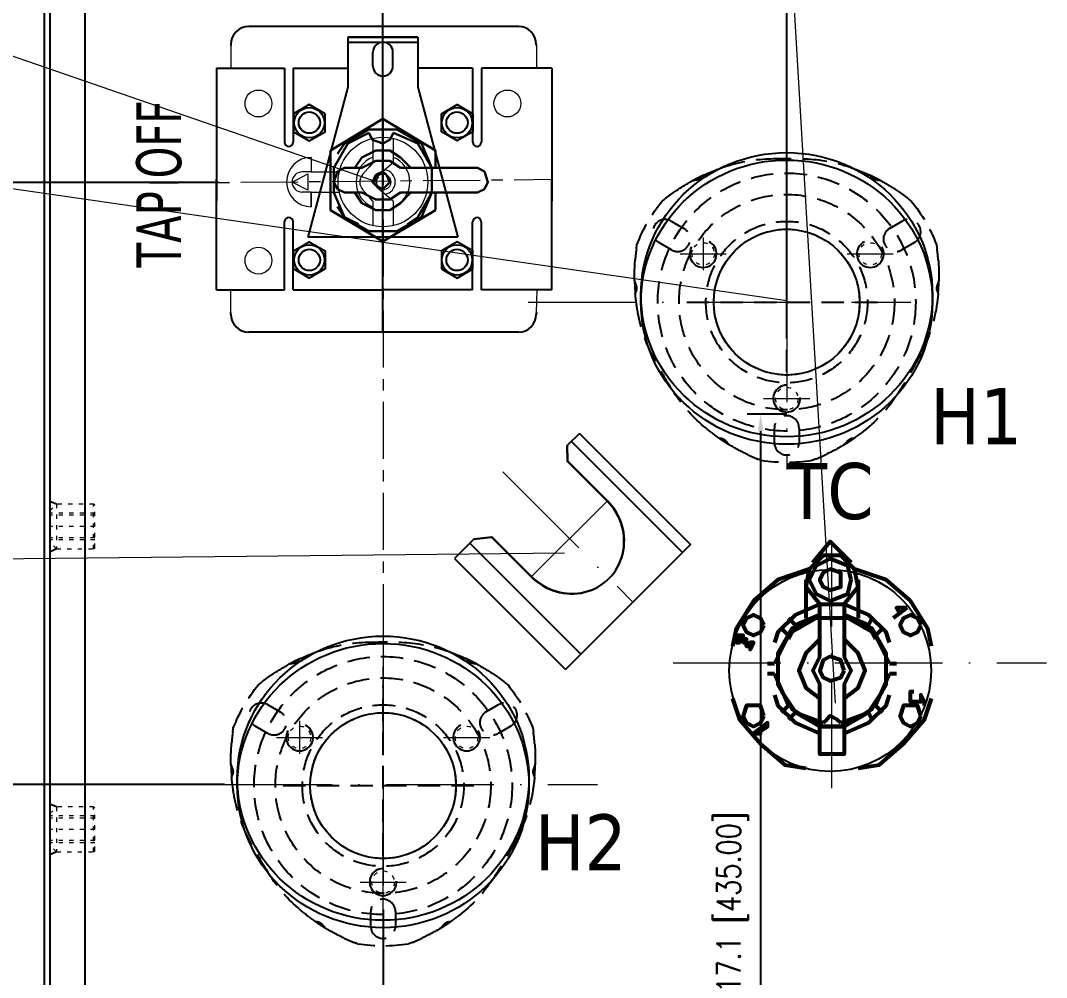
# Model space of a CAD drawing. Header units: millimetres. Extents: x 8127 to 36426, y -6229 to 13228.
# Drawn here: x 29636.2 to 30093.6, y 10994.7 to 11421.3 of the extents above; entities that cross this region are included whole.
import ezdxf

# ---------------------------------------------------------------- set-up
doc = ezdxf.new("R2010")
doc.units = ezdxf.units.MM
doc.header["$LTSCALE"] = 4
for name, pattern in [('ACAD_ISO03W100', [1.18, 0.47, -0.71]), ('ACAD_ISO10W100', [18, 12, -3, 0, -3]), ('CENTERX2', [101.6, 63.5, -12.7, 12.7, -12.7]), ('DASHED', [0.75, 0.5, -0.25])]:
    doc.linetypes.add(name, pattern=pattern)
doc.layers.add('1', color=12, linetype='Continuous')
doc.layers.add('4虚线层', color=6, linetype='DASHED')
for name, color, linetype, lineweight in [('标注、文本', 3, 'Continuous', 25), ('粗实线', 4, 'Continuous', 53), ('铁心', 3, 'Continuous', 0)]:
    doc.layers.add(name, color=color, linetype=linetype, lineweight=lineweight)
doc.styles.add('Tahoma$001', font='tahoma.ttf', dxfattribs={"height": 2.159784})
doc.styles.add('TH_GBDIM', font='romans.shx', dxfattribs={"width": 0.8, "bigfont": 'gbcbig.shx'})
doc.dimstyles.new('TH_GBDIM1', dxfattribs={"dimscale": 3, "dimtxt": 3.5, "dimasz": 2.5, "dimexe": 2, "dimexo": 0, "dimgap": 1.5, "dimtad": 1, "dimdec": 1, "dimlfac": 0.03937, "dimzin": 0, "dimdsep": 46, "dimtxsty": 'TH_GBDIM', "dimcen": 2.5, "dimclrd": 3, "dimclre": 256, "dimclrt": 2, "dimadec": 0, "dimazin": 0, "dimtfac": 0.714286, "dimtdec": 1, "dimtmove": 0, "dimatfit": 3, "dimfxl": 1, "dimtzin": 0, "dimlwd": -1, "dimlwe": -1, "dimarcsym": 0})

# ---------------------------------------------------------------- blocks, each defined once
blk = doc.blocks.new('*D200')
at = {"layer": 'Defpoints', "color": 0, "transparency": 16777216}
for p in [(29714.27, 11665.75), (29541.35, 10810.75), (29671.77, 10810.75)]:
    blk.add_point(p, dxfattribs=at)
at = {"layer": '标注、文本', "transparency": 16777216}
for p, q in [((29714.27, 11665.75), (29535.35, 11665.75)), ((29671.77, 10810.75), (29535.35, 10810.75))]:
    blk.add_line(p, q, dxfattribs=at)
at = {"layer": '标注、文本', "color": 3, "transparency": 16777216}
blk.add_line((29541.35, 11658.25), (29541.35, 10818.25), dxfattribs=at)
for points in [[(29540.1, 11658.25), (29542.6, 11658.25), (29541.35, 11665.75)], [(29540.1, 10818.25), (29542.6, 10818.25), (29541.35, 10810.75)]]:
    blk.add_solid(points, dxfattribs=at)
at = {"layer": '标注、文本', "color": 2, "transparency": 16777216, "insert": (29528.85, 11238.25), "char_height": 10.5, "attachment_point": 5, "rotation": 90, "style": 'TH_GBDIM'}
blk.add_mtext('33.7 [855.00]', dxfattribs=at)
blk = doc.blocks.new('*D211')
at = {"layer": 'Defpoints', "color": 0, "transparency": 16777216}
for p in [(30067.76, 11524.25), (30067.76, 11504.13), (29977.77, 11371.31)]:
    blk.add_point(p, dxfattribs=at)
at = {"layer": '标注、文本', "transparency": 16777216}
for p, q in [((30067.76, 11524.25), (30067.76, 11498.13)), ((29977.77, 11371.31), (29977.77, 11510.13))]:
    blk.add_line(p, q, dxfattribs=at)
at = {"layer": '标注、文本', "color": 3, "transparency": 16777216}
blk.add_line((29985.27, 11504.13), (30060.26, 11504.13), dxfattribs=at)
for points in [[(29985.27, 11505.38), (29985.27, 11502.88), (29977.77, 11504.13)], [(30060.26, 11505.38), (30060.26, 11502.88), (30067.76, 11504.13)]]:
    blk.add_solid(points, dxfattribs=at)
at = {"layer": '标注、文本', "color": 2, "transparency": 16777216, "insert": (30020.83, 11516.63), "char_height": 10.5, "attachment_point": 5, "style": 'TH_GBDIM'}
blk.add_mtext('3.5 [90.00]', dxfattribs=at)
blk = doc.blocks.new('A$C03F92070')
at = {"layer": '4虚线层', "ltscale": 5}
for p, q in [((67.85, 40.24), (67.85, 116.01)), ((16.36, 107.57), (21.99, 104.32)), ((113.71, 104.32), (119.34, 107.57)), ((16.49, 94.79), (10.86, 98.04)), ((124.84, 98.04), (119.21, 94.79)), ((23.33, 71.49), (112.37, 71.49)), ((62.35, 8.86), (62.35, 15.36)), ((73.35, 15.36), (73.35, 8.86))]:
    blk.add_line(p, q, dxfattribs=at)
for radius in [57.5, 48, 36, 32.5]:
    blk.add_circle((67.85, 71.49), radius, dxfattribs=at)
at = {"layer": '4虚线层', "ltscale": 5, "extrusion": (0, 0, -1)}
for centre, radius, start, end in [((-62.34, 65.41), 70, 71.0219, 87.9453), ((-67.85, -88.03), 223.54, 87.9453, 92.0547), ((-73.35, 65.41), 70, 92.0547, 108.9781), ((-68.85, 46.49), 90, 64.9245, 71.0219), ((-66.85, 46.49), 90, 108.9781, 115.0755), ((-68.85, 46.49), 90, 55.4521, 61.3818), ((-66.85, 46.49), 90, 118.6182, 124.5479), ((-67.85, 71.49), 71.5, 20.9645, 39.0355), ((-68.85, 46.49), 90, 51.0831, 52.2343), ((-66.85, 46.49), 90, 127.7657, 128.9169), ((-67.85, 71.49), 71.5, 140.9645, 159.0355), ((-90, 83.12), 90, 7.7657, 8.9169), ((-45.7, 83.12), 90, 171.0831, 172.2343), ((-90, 83.12), 90, 358.6182, 4.5479), ((-45.7, 83.12), 90, 175.4521, 181.3818), ((-90, 83.12), 90, 349.4672, 355.0755), ((-45.7, 83.12), 90, 184.9245, 186.6023), ((-65.57, 80.82), 70, 186.6023, 207.2178), ((-70.33, 79.46), 70, 331.9245, 349.4672), ((-205.81, 151.73), 223.54, 327.6503, 331.9245), ((70.97, 151.05), 223.54, 207.2178, 212.3568), ((-76.09, 69.57), 70, 310.1708, 327.6503), ((-58.73, 68.87), 70, 212.3568, 233.0262), ((-89, 84.85), 90, 304.9245, 310.1708), ((-46.7, 84.85), 90, 233.0262, 235.0755), ((-89, 84.85), 90, 295.4521, 301.3818), ((-46.7, 84.85), 90, 238.6182, 244.5479), ((-89, 84.85), 90, 291.0831, 292.2343), ((-67.85, 71.49), 71.5, 260.9645, 279.0355), ((-46.7, 84.85), 90, 247.7657, 248.9169)]:
    blk.add_arc(centre, radius, start, end, dxfattribs=at)
at = {"layer": '4虚线层', "ltscale": 5}
for centre, start, end in [((13.61, 102.81), 60, 240), ((122.09, 102.81), 300, 120), ((19.24, 99.56), 240, 60), ((116.46, 99.56), 120, 300), ((67.85, 15.36), 0, 180), ((67.85, 8.86), 180, 0)]:
    blk.add_arc(centre, 5.5, start, end, dxfattribs=at)
for points, knots in [([(30.89, 128.1), (30.89, 128.1), (30.88, 128.1), (30.83, 128.07), (30.76, 128.04), (30.57, 127.95), (30.45, 127.89), (30.18, 127.77), (30.03, 127.69), (29.7, 127.53), (29.52, 127.45), (29.16, 127.27), (28.96, 127.17), (28.58, 126.98), (28.39, 126.89), (27.99, 126.69), (27.8, 126.59), (27.42, 126.39), (27.24, 126.3), (26.87, 126.11), (26.7, 126.02), (26.39, 125.85), (26.24, 125.77), (25.98, 125.63), (25.87, 125.57), (25.69, 125.47), (25.63, 125.44), (25.58, 125.41), (25.57, 125.4), (25.57, 125.4), (25.57, 125.4), (25.57, 125.4)], [0, 0, 0, 0, 0.043819, 0.043819, 0.119878, 0.119878, 0.195937, 0.195937, 0.271996, 0.271996, 0.348055, 0.348055, 0.424114, 0.424114, 0.500173, 0.500173, 0.576231, 0.576231, 0.65229, 0.65229, 0.728349, 0.728349, 0.804408, 0.804408, 0.880467, 0.880467, 0.956526, 0.956526, 0.994556, 0.994556, 1, 1, 1, 1]), ([(110.13, 125.4), (110.13, 125.4), (110.13, 125.4), (110.13, 125.4), (110.12, 125.41), (110.07, 125.44), (110.01, 125.47), (109.83, 125.57), (109.72, 125.63), (109.46, 125.77), (109.31, 125.85), (108.99, 126.02), (108.81, 126.11), (108.45, 126.3), (108.26, 126.4), (107.88, 126.6), (107.68, 126.7), (107.29, 126.9), (107.1, 127), (106.72, 127.18), (106.53, 127.28), (106.16, 127.46), (105.99, 127.54), (105.66, 127.7), (105.51, 127.77), (105.24, 127.9), (105.12, 127.95), (104.94, 128.04), (104.87, 128.07), (104.82, 128.09), (104.81, 128.1), (104.8, 128.1), (104.8, 128.1), (104.8, 128.1)], [0, 0, 0, 0, 0.005743, 0.005743, 0.043766, 0.043766, 0.119813, 0.119813, 0.195859, 0.195859, 0.271906, 0.271906, 0.347952, 0.347952, 0.423999, 0.423999, 0.500046, 0.500046, 0.576092, 0.576092, 0.652139, 0.652139, 0.728185, 0.728185, 0.804232, 0.804232, 0.880279, 0.880279, 0.956325, 0.956325, 0.994349, 0.994349, 1, 1, 1, 1]), ([(30.71, 128.01), (30.65, 127.99), (30.59, 127.94), (30.48, 127.84), (30.42, 127.77), (30.3, 127.62), (30.24, 127.54), (30.11, 127.35), (30.04, 127.25), (29.89, 127.05), (29.81, 126.95), (29.62, 126.74), (29.51, 126.65), (29.29, 126.47), (29.16, 126.4), (28.9, 126.26), (28.77, 126.2), (28.36, 126.06), (28.08, 125.99), (27.53, 125.87), (27.26, 125.83), (26.87, 125.76), (26.75, 125.74), (26.5, 125.7), (26.38, 125.67), (26.05, 125.61), (25.85, 125.56), (25.74, 125.5)], [0, 0, 0, 0, 0.0625, 0.0625, 0.125, 0.125, 0.1875, 0.1875, 0.25, 0.25, 0.3125, 0.3125, 0.375, 0.375, 0.4375, 0.4375, 0.5, 0.5, 0.625, 0.625, 0.75, 0.75, 0.8125, 0.8125, 0.875, 0.875, 1, 1, 1, 1]), ([(109.96, 125.5), (109.9, 125.53), (109.83, 125.55), (109.65, 125.6), (109.54, 125.63), (109.21, 125.7), (108.96, 125.74), (108.44, 125.83), (108.17, 125.87), (107.63, 125.99), (107.34, 126.06), (106.94, 126.2), (106.8, 126.26), (106.54, 126.39), (106.42, 126.47), (106.19, 126.64), (106.08, 126.74), (105.9, 126.94), (105.81, 127.05), (105.66, 127.25), (105.59, 127.35), (105.46, 127.53), (105.39, 127.62), (105.28, 127.77), (105.22, 127.84), (105.11, 127.94), (105.05, 127.99), (104.99, 128.01)], [0, 0, 0, 0, 0.0625, 0.0625, 0.125, 0.125, 0.25, 0.25, 0.375, 0.375, 0.5, 0.5, 0.5625, 0.5625, 0.625, 0.625, 0.6875, 0.6875, 0.75, 0.75, 0.8125, 0.8125, 0.875, 0.875, 0.9375, 0.9375, 1, 1, 1, 1]), ([(15.74, 119.15), (15.69, 119.12), (15.59, 119.05), (15.45, 118.94), (15.32, 118.84), (15.18, 118.74), (15.05, 118.65), (14.92, 118.55), (14.8, 118.45), (14.67, 118.36), (14.59, 118.3), (14.55, 118.27)], [0, 0, 0, 0, 0.114473, 0.22719, 0.338528, 0.448878, 0.558641, 0.668227, 0.778044, 0.888502, 1, 1, 1, 1]), ([(17.82, 120.63), (17.81, 120.62), (17.74, 120.57), (17.58, 120.46), (17.28, 120.26), (16.94, 120.02), (16.6, 119.78), (16.29, 119.55), (16.01, 119.35), (15.83, 119.22), (15.74, 119.15)], [0, 0, 0, 0, 0.026865, 0.187364, 0.351072, 0.511786, 0.674931, 0.783277, 0.891149, 1, 1, 1, 1]), ([(119.96, 119.15), (119.92, 119.19), (119.82, 119.25), (119.69, 119.35), (119.55, 119.45), (119.41, 119.55), (119.28, 119.65), (119.06, 119.81), (118.76, 120.02), (118.42, 120.26), (118.12, 120.46), (117.96, 120.57), (117.89, 120.62), (117.88, 120.63)], [0, 0, 0, 0, 0.05466, 0.108896, 0.162888, 0.216817, 0.270864, 0.325211, 0.488741, 0.649833, 0.813717, 0.974388, 1, 1, 1, 1]), ([(121.15, 118.27), (121.11, 118.3), (121.03, 118.36), (120.9, 118.45), (120.78, 118.55), (120.65, 118.65), (120.52, 118.74), (120.38, 118.84), (120.25, 118.94), (120.1, 119.05), (120.01, 119.12), (119.96, 119.15)], [0, 0, 0, 0, 0.111498, 0.221956, 0.331773, 0.441359, 0.551122, 0.661472, 0.77281, 0.885527, 1, 1, 1, 1]), ([(13.95, 117.81), (13.92, 117.79), (13.88, 117.76), (13.82, 117.71), (13.77, 117.67), (13.74, 117.65), (13.73, 117.64)], [0, 0, 0, 0, 0.272943, 0.542517, 0.809704, 1, 1, 1, 1]), ([(14.22, 118.02), (14.2, 118), (14.15, 117.96), (14.08, 117.91), (14.01, 117.86), (13.97, 117.82), (13.95, 117.81)], [0, 0, 0, 0, 0.251777, 0.501943, 0.751136, 1, 1, 1, 1]), ([(14.55, 118.27), (14.52, 118.25), (14.46, 118.2), (14.38, 118.14), (14.3, 118.08), (14.25, 118.04), (14.22, 118.02)], [0, 0, 0, 0, 0.251749, 0.501948, 0.751171, 1, 1, 1, 1]), ([(121.48, 118.02), (121.45, 118.04), (121.4, 118.08), (121.32, 118.14), (121.23, 118.2), (121.18, 118.25), (121.15, 118.27)], [0, 0, 0, 0, 0.248829, 0.498052, 0.748251, 1, 1, 1, 1]), ([(121.75, 117.81), (121.73, 117.82), (121.69, 117.86), (121.62, 117.91), (121.55, 117.96), (121.5, 118), (121.48, 118.02)], [0, 0, 0, 0, 0.248864, 0.498057, 0.748223, 1, 1, 1, 1]), ([(121.97, 117.64), (121.96, 117.65), (121.93, 117.67), (121.88, 117.71), (121.82, 117.76), (121.78, 117.79), (121.75, 117.81)], [0, 0, 0, 0, 0.190293, 0.457482, 0.727057, 1, 1, 1, 1]), ([(0.52, 92.79), (0.51, 92.73), (0.5, 92.62), (0.48, 92.45), (0.46, 92.28), (0.45, 92.11), (0.43, 91.95), (0.4, 91.68), (0.37, 91.32), (0.33, 90.9), (0.3, 90.54), (0.29, 90.34), (0.28, 90.26), (0.28, 90.25)], [0, 0, 0, 0, 0.05466, 0.108897, 0.162889, 0.216817, 0.270864, 0.325211, 0.488741, 0.649833, 0.813717, 0.974388, 1, 1, 1, 1]), ([(0.69, 94.25), (0.68, 94.21), (0.67, 94.11), (0.65, 93.95), (0.63, 93.8), (0.61, 93.64), (0.59, 93.47), (0.57, 93.31), (0.55, 93.14), (0.53, 92.96), (0.52, 92.85), (0.52, 92.79)], [0, 0, 0, 0, 0.111498, 0.221956, 0.331773, 0.441359, 0.551122, 0.661472, 0.77281, 0.885527, 1, 1, 1, 1]), ([(0.74, 94.67), (0.73, 94.63), (0.73, 94.57), (0.71, 94.47), (0.7, 94.36), (0.69, 94.29), (0.69, 94.25)], [0, 0, 0, 0, 0.248829, 0.498052, 0.748251, 1, 1, 1, 1]), ([(0.82, 95.29), (0.82, 95.27), (0.81, 95.24), (0.81, 95.17), (0.8, 95.1), (0.79, 95.04), (0.78, 95.01)], [0, 0, 0, 0, 0.190297, 0.457484, 0.727058, 1, 1, 1, 1]), ([(134.92, 95.01), (134.91, 95.04), (134.9, 95.1), (134.89, 95.17), (134.89, 95.24), (134.88, 95.27), (134.88, 95.29)], [0, 0, 0, 0, 0.272943, 0.542517, 0.809704, 1, 1, 1, 1]), ([(134.96, 94.67), (134.96, 94.7), (134.95, 94.76), (134.94, 94.85), (134.93, 94.93), (134.92, 94.98), (134.92, 95.01)], [0, 0, 0, 0, 0.251777, 0.501943, 0.751136, 1, 1, 1, 1]), ([(135.01, 94.25), (135.01, 94.29), (135, 94.36), (134.99, 94.47), (134.97, 94.57), (134.96, 94.63), (134.96, 94.67)], [0, 0, 0, 0, 0.251749, 0.501948, 0.751171, 1, 1, 1, 1]), ([(135.18, 92.79), (135.18, 92.85), (135.16, 92.96), (135.15, 93.14), (135.13, 93.31), (135.11, 93.47), (135.09, 93.64), (135.07, 93.8), (135.05, 93.95), (135.03, 94.11), (135.02, 94.21), (135.01, 94.25)], [0, 0, 0, 0, 0.114473, 0.22719, 0.338528, 0.448878, 0.558641, 0.668227, 0.778044, 0.888502, 1, 1, 1, 1]), ([(135.42, 90.25), (135.42, 90.26), (135.41, 90.34), (135.4, 90.54), (135.37, 90.9), (135.33, 91.31), (135.29, 91.73), (135.25, 92.11), (135.22, 92.45), (135.2, 92.67), (135.18, 92.79)], [0, 0, 0, 0, 0.026865, 0.187364, 0.351073, 0.511786, 0.674931, 0.783277, 0.891149, 1, 1, 1, 1]), ([(0.02, 81.15), (0.02, 81.15), (0.02, 81.15), (0.02, 81.15), (0.02, 81.14), (0.02, 81.08), (0.02, 81.01), (0.02, 80.81), (0.03, 80.68), (0.04, 80.38), (0.04, 80.21), (0.05, 79.85), (0.06, 79.65), (0.08, 79.24), (0.09, 79.03), (0.11, 78.6), (0.12, 78.38), (0.14, 77.94), (0.16, 77.72), (0.18, 77.3), (0.2, 77.09), (0.23, 76.68), (0.24, 76.49), (0.27, 76.13), (0.28, 75.96), (0.3, 75.67), (0.32, 75.54), (0.33, 75.33), (0.34, 75.26), (0.34, 75.2), (0.35, 75.19), (0.35, 75.19), (0.35, 75.19), (0.35, 75.19)], [0, 0, 0, 0, 0.005743, 0.005743, 0.043766, 0.043766, 0.119813, 0.119813, 0.195859, 0.195859, 0.271906, 0.271906, 0.347952, 0.347952, 0.423999, 0.423999, 0.500046, 0.500046, 0.576092, 0.576092, 0.652139, 0.652139, 0.728185, 0.728185, 0.804232, 0.804232, 0.880279, 0.880279, 0.956325, 0.956325, 0.994349, 0.994349, 1, 1, 1, 1]), ([(0.02, 80.95), (0.02, 80.89), (0.04, 80.81), (0.08, 80.63), (0.12, 80.53), (0.22, 80.21), (0.31, 79.97), (0.5, 79.47), (0.59, 79.22), (0.76, 78.69), (0.85, 78.41), (0.92, 77.98), (0.94, 77.84), (0.96, 77.55), (0.95, 77.4), (0.91, 77.12), (0.88, 76.97), (0.8, 76.71), (0.75, 76.59), (0.65, 76.35), (0.6, 76.24), (0.51, 76.03), (0.47, 75.94), (0.39, 75.76), (0.37, 75.68), (0.33, 75.53), (0.32, 75.46), (0.33, 75.4)], [0, 0, 0, 0, 0.0625, 0.0625, 0.125, 0.125, 0.25, 0.25, 0.375, 0.375, 0.5, 0.5, 0.5625, 0.5625, 0.625, 0.625, 0.6875, 0.6875, 0.75, 0.75, 0.8125, 0.8125, 0.875, 0.875, 0.9375, 0.9375, 1, 1, 1, 1]), ([(135.37, 75.4), (135.38, 75.46), (135.37, 75.53), (135.33, 75.68), (135.31, 75.76), (135.23, 75.94), (135.19, 76.03), (135.1, 76.24), (135.04, 76.35), (134.95, 76.58), (134.9, 76.71), (134.82, 76.97), (134.79, 77.11), (134.75, 77.4), (134.74, 77.54), (134.76, 77.83), (134.78, 77.98), (134.85, 78.4), (134.93, 78.68), (135.11, 79.21), (135.2, 79.47), (135.34, 79.84), (135.38, 79.96), (135.47, 80.2), (135.51, 80.31), (135.62, 80.63), (135.68, 80.83), (135.68, 80.95)], [0, 0, 0, 0, 0.0625, 0.0625, 0.125, 0.125, 0.1875, 0.1875, 0.25, 0.25, 0.3125, 0.3125, 0.375, 0.375, 0.4375, 0.4375, 0.5, 0.5, 0.625, 0.625, 0.75, 0.75, 0.8125, 0.8125, 0.875, 0.875, 1, 1, 1, 1]), ([(135.35, 75.19), (135.35, 75.19), (135.35, 75.2), (135.36, 75.26), (135.37, 75.34), (135.38, 75.54), (135.4, 75.67), (135.42, 75.97), (135.43, 76.14), (135.46, 76.51), (135.48, 76.7), (135.5, 77.11), (135.52, 77.32), (135.54, 77.75), (135.56, 77.97), (135.58, 78.41), (135.59, 78.62), (135.61, 79.05), (135.62, 79.26), (135.64, 79.67), (135.65, 79.86), (135.66, 80.22), (135.66, 80.39), (135.67, 80.68), (135.67, 80.81), (135.68, 81.01), (135.68, 81.08), (135.68, 81.14), (135.68, 81.15), (135.68, 81.15), (135.68, 81.15), (135.68, 81.15)], [0, 0, 0, 0, 0.043819, 0.043819, 0.119878, 0.119878, 0.195937, 0.195937, 0.271996, 0.271996, 0.348055, 0.348055, 0.424114, 0.424114, 0.500173, 0.500173, 0.576232, 0.576232, 0.65229, 0.65229, 0.728349, 0.728349, 0.804408, 0.804408, 0.880467, 0.880467, 0.956526, 0.956526, 0.994556, 0.994556, 1, 1, 1, 1]), ([(37.3, 11.18), (37.3, 11.18), (37.31, 11.17), (37.36, 11.14), (37.42, 11.09), (37.59, 10.98), (37.7, 10.9), (37.95, 10.73), (38.09, 10.63), (38.39, 10.43), (38.55, 10.32), (38.89, 10.09), (39.07, 9.97), (39.42, 9.73), (39.61, 9.61), (39.98, 9.37), (40.16, 9.26), (40.51, 9.03), (40.69, 8.91), (41.04, 8.69), (41.2, 8.59), (41.51, 8.4), (41.65, 8.31), (41.9, 8.16), (42.01, 8.09), (42.18, 7.99), (42.24, 7.95), (42.29, 7.92), (42.3, 7.91), (42.3, 7.91), (42.3, 7.91), (42.3, 7.91)], [0, 0, 0, 0, 0.043819, 0.043819, 0.119878, 0.119878, 0.195937, 0.195937, 0.271996, 0.271996, 0.348055, 0.348055, 0.424114, 0.424114, 0.500173, 0.500173, 0.576231, 0.576231, 0.65229, 0.65229, 0.728349, 0.728349, 0.804408, 0.804408, 0.880467, 0.880467, 0.956526, 0.956526, 0.994556, 0.994556, 1, 1, 1, 1]), ([(37.47, 11.06), (37.52, 11.02), (37.59, 11), (37.73, 10.95), (37.82, 10.93), (38.01, 10.91), (38.11, 10.9), (38.34, 10.88), (38.46, 10.87), (38.71, 10.83), (38.85, 10.81), (39.11, 10.75), (39.25, 10.71), (39.52, 10.6), (39.64, 10.53), (39.89, 10.37), (40.01, 10.29), (40.34, 10.01), (40.54, 9.8), (40.91, 9.38), (41.09, 9.17), (41.34, 8.87), (41.42, 8.77), (41.58, 8.58), (41.66, 8.48), (41.88, 8.23), (42.02, 8.08), (42.13, 8.02)], [0, 0, 0, 0, 0.0625, 0.0625, 0.125, 0.125, 0.1875, 0.1875, 0.25, 0.25, 0.3125, 0.3125, 0.375, 0.375, 0.4375, 0.4375, 0.5, 0.5, 0.625, 0.625, 0.75, 0.75, 0.8125, 0.8125, 0.875, 0.875, 1, 1, 1, 1]), ([(93.4, 7.91), (93.4, 7.91), (93.4, 7.91), (93.4, 7.91), (93.41, 7.92), (93.46, 7.95), (93.52, 7.99), (93.69, 8.09), (93.8, 8.16), (94.06, 8.32), (94.2, 8.4), (94.51, 8.6), (94.68, 8.7), (95.02, 8.92), (95.2, 9.04), (95.56, 9.27), (95.75, 9.39), (96.12, 9.63), (96.3, 9.75), (96.65, 9.98), (96.83, 10.1), (97.16, 10.33), (97.32, 10.43), (97.62, 10.64), (97.76, 10.73), (98.01, 10.9), (98.11, 10.98), (98.28, 11.1), (98.34, 11.14), (98.39, 11.17), (98.4, 11.18), (98.4, 11.18), (98.4, 11.18), (98.4, 11.18)], [0, 0, 0, 0, 0.005743, 0.005743, 0.043766, 0.043766, 0.119813, 0.119813, 0.195859, 0.195859, 0.271906, 0.271906, 0.347952, 0.347952, 0.423999, 0.423999, 0.500046, 0.500046, 0.576092, 0.576092, 0.652139, 0.652139, 0.728185, 0.728185, 0.804232, 0.804232, 0.880279, 0.880279, 0.956325, 0.956325, 0.994349, 0.994349, 1, 1, 1, 1]), ([(93.57, 8.02), (93.62, 8.05), (93.68, 8.1), (93.82, 8.23), (93.89, 8.31), (94.11, 8.56), (94.27, 8.76), (94.61, 9.17), (94.79, 9.38), (95.16, 9.79), (95.36, 10), (95.69, 10.28), (95.8, 10.37), (96.05, 10.53), (96.18, 10.6), (96.44, 10.71), (96.58, 10.75), (96.85, 10.81), (96.98, 10.83), (97.24, 10.87), (97.36, 10.88), (97.58, 10.9), (97.69, 10.91), (97.88, 10.93), (97.96, 10.95), (98.11, 11), (98.18, 11.02), (98.23, 11.06)], [0, 0, 0, 0, 0.0625, 0.0625, 0.125, 0.125, 0.25, 0.25, 0.375, 0.375, 0.5, 0.5, 0.5625, 0.5625, 0.625, 0.625, 0.6875, 0.6875, 0.75, 0.75, 0.8125, 0.8125, 0.875, 0.875, 0.9375, 0.9375, 1, 1, 1, 1]), ([(50.31, 3.59), (50.32, 3.59), (50.4, 3.55), (50.57, 3.46), (50.9, 3.31), (51.28, 3.14), (51.66, 2.96), (52.01, 2.8), (52.32, 2.67), (52.52, 2.57), (52.63, 2.53)], [0, 0, 0, 0, 0.026866, 0.187364, 0.351073, 0.511786, 0.674931, 0.783277, 0.891149, 1, 1, 1, 1]), ([(52.63, 2.53), (52.68, 2.5), (52.79, 2.46), (52.95, 2.39), (53.11, 2.32), (53.26, 2.25), (53.41, 2.19), (53.56, 2.12), (53.7, 2.06), (53.85, 2), (53.94, 1.96), (53.98, 1.94)], [0, 0, 0, 0, 0.114473, 0.22719, 0.338528, 0.448878, 0.558641, 0.668227, 0.778044, 0.888502, 1, 1, 1, 1]), ([(53.98, 1.94), (54.02, 1.93), (54.09, 1.9), (54.18, 1.86), (54.28, 1.82), (54.34, 1.79), (54.37, 1.78)], [0, 0, 0, 0, 0.251749, 0.501948, 0.751171, 1, 1, 1, 1]), ([(54.37, 1.78), (54.4, 1.77), (54.45, 1.74), (54.54, 1.71), (54.61, 1.68), (54.66, 1.66), (54.69, 1.65)], [0, 0, 0, 0, 0.251777, 0.501943, 0.751136, 1, 1, 1, 1]), ([(54.69, 1.65), (54.71, 1.64), (54.77, 1.61), (54.84, 1.58), (54.9, 1.56), (54.93, 1.55), (54.94, 1.54)], [0, 0, 0, 0, 0.272943, 0.542518, 0.809705, 1, 1, 1, 1]), ([(80.76, 1.54), (80.77, 1.55), (80.8, 1.56), (80.86, 1.58), (80.93, 1.61), (80.99, 1.64), (81.01, 1.65)], [0, 0, 0, 0, 0.190295, 0.457482, 0.727057, 1, 1, 1, 1]), ([(81.01, 1.65), (81.04, 1.66), (81.08, 1.68), (81.16, 1.71), (81.25, 1.74), (81.3, 1.77), (81.33, 1.78)], [0, 0, 0, 0, 0.248864, 0.498057, 0.748223, 1, 1, 1, 1]), ([(81.33, 1.78), (81.36, 1.79), (81.42, 1.82), (81.52, 1.86), (81.61, 1.9), (81.68, 1.93), (81.72, 1.94)], [0, 0, 0, 0, 0.248829, 0.498052, 0.748251, 1, 1, 1, 1]), ([(81.72, 1.94), (81.76, 1.96), (81.85, 2), (82, 2.06), (82.14, 2.12), (82.29, 2.19), (82.44, 2.25), (82.59, 2.32), (82.75, 2.39), (82.91, 2.46), (83.02, 2.5), (83.07, 2.53)], [0, 0, 0, 0, 0.111498, 0.221956, 0.331773, 0.441359, 0.551122, 0.661472, 0.77281, 0.885527, 1, 1, 1, 1]), ([(83.07, 2.53), (83.12, 2.55), (83.23, 2.6), (83.38, 2.67), (83.54, 2.73), (83.69, 2.8), (83.84, 2.87), (84.09, 2.98), (84.42, 3.14), (84.8, 3.31), (85.13, 3.46), (85.3, 3.55), (85.38, 3.58), (85.39, 3.59)], [0, 0, 0, 0, 0.05466, 0.108897, 0.162889, 0.216817, 0.270864, 0.325211, 0.488741, 0.649834, 0.813718, 0.974389, 1, 1, 1, 1])]:
    blk.add_open_spline(points, degree=3, knots=knots, dxfattribs=at)
blk.add_open_spline([(0.82, 95.28), (0.81, 95.2), (0.82, 95.09), (0.84, 94.95)], degree=3, dxfattribs=at)
blk = doc.blocks.new('A$C2C6D2C8C')
at = {"color": 0, "linetype": 'ByBlock'}
for p, q in [((134.71, 136.18), (14.42, 136.18)), ((6.48, 128.24), (6.48, 127.68)), ((58.68, 131.42), (58.68, 109.14)), ((89.87, 131.42), (58.68, 131.42)), ((58.68, 131.42), (89.87, 131.42)), ((58.68, 129.19), (89.87, 129.19)), ((89.87, 131.42), (89.87, 109.14)), ((142.66, 127.68), (142.66, 128.24)), ((69.82, 118.56), (69.82, 124.74)), ((78.73, 118.56), (78.73, 124.74)), ((0, 117.68), (30.38, 117.68)), ((0, 117.68), (0, 58.38)), ((20.29, 117.68), (26.38, 117.68)), ((30.29, 117.68), (30.38, 117.68)), ((30.38, 117.68), (30.38, 84.6)), ((34.29, 117.68), (58.68, 117.68)), ((34.29, 117.68), (34.29, 84.6)), ((114.27, 117.68), (89.87, 117.68)), ((114.27, 117.68), (114.27, 84.6)), ((149.56, 117.68), (118.18, 117.68)), ((118.51, 117.68), (118.18, 117.68)), ((118.18, 117.68), (118.18, 84.6)), ((143.69, 117.68), (132.42, 117.68)), ((149.56, 117.68), (149.56, 58.38)), ((58.68, 109.14), (40.86, 42.3)), ((89.87, 109.14), (107.7, 42.3)), ((0, 18.79), (0, 68.09)), ((149.56, 18.79), (149.56, 68.09)), ((30.38, 18.79), (30.38, 49.17)), ((34.29, 18.79), (34.29, 49.17)), ((114.27, 18.79), (114.27, 49.17)), ((118.18, 18.79), (118.18, 49.17)), ((107.7, 42.3), (40.86, 42.3)), ((0, 18.79), (18.78, 18.79)), ((18.78, 18.79), (30.38, 18.79)), ((34.29, 18.79), (74.23, 18.79)), ((114.27, 18.79), (74.57, 18.79)), ((142.99, 18.79), (118.18, 18.79)), ((149.56, 18.79), (132.42, 18.79)), ((6.48, 7.94), (6.48, 8.79)), ((142.66, 8.79), (142.66, 7.94)), ((142.66, 7.94), (142.66, 8.79)), ((74.57, 0), (14.42, 0)), ((134.71, 0), (61.46, 0))]:
    blk.add_line(p, q, dxfattribs=at)
at = {"lineweight": 15}
for p, q in [((6.48, 127.68), (6.48, 117.68)), ((142.66, 127.68), (142.66, 117.68)), ((42.28, 77.88), (42.2, 71.38)), ((6.48, 8.37), (6.48, 18.79)), ((142.66, 8.79), (142.99, 18.79))]:
    blk.add_line(p, q, dxfattribs=at)
at = {"color": 0, "linetype": 'ByBlock', "lineweight": 18}
for p, q in [((69.78, 86.37), (69.78, 75.38)), ((78.78, 86.37), (78.78, 75.38)), ((69.78, 75.38), (65.2, 70.19)), ((69.78, 75.38), (68.12, 73.5)), ((78.78, 75.38), (71.47, 69.17)), ((33.78, 66.88), (40.78, 70.59)), ((42.28, 71.38), (38.28, 71.38)), ((40.78, 70.59), (40.78, 63.18)), ((42.28, 71.38), (54.79, 71.38)), ((40.78, 63.18), (33.78, 66.88)), ((78.78, 58.38), (71.47, 64.6)), ((42.28, 62.38), (38.28, 62.38)), ((42.28, 62.38), (54.79, 62.38)), ((42.28, 62.38), (42.28, 55.88)), ((42.28, 55.88), (42.28, 62.38)), ((65.2, 63.58), (69.78, 58.38)), ((69.78, 58.38), (68.12, 60.27)), ((69.78, 58.38), (69.78, 47.4)), ((78.78, 58.38), (78.78, 47.4))]:
    blk.add_line(p, q, dxfattribs=at)
at = {"color": 0, "linetype": 'ByBlock'}
for points in [[(48.46, 97.34), (41.45, 101.39), (34.44, 97.34), (34.44, 89.25), (41.45, 85.2), (48.46, 89.25)], [(100.34, 97.34), (107.35, 101.39), (114.36, 97.34), (114.36, 89.25), (107.35, 85.2), (100.34, 89.25)], [(48.46, 28.13), (41.45, 24.08), (34.44, 28.13), (34.44, 36.22), (41.45, 40.27), (48.46, 36.22)], [(100.34, 28.13), (107.35, 24.08), (114.36, 28.13), (114.36, 36.22), (107.35, 40.27), (100.34, 36.22)]]:
    blk.add_lwpolyline(points, close=True, dxfattribs=at)
at = {"lineweight": 15}
for centre in [(18.78, 101.88), (129.78, 101.88), (18.78, 31.88)]:
    blk.add_circle(centre, 6, dxfattribs=at)
at = {"color": 0, "linetype": 'ByBlock'}
for centre, radius in [((41.45, 93.3), 6.76), ((41.48, 93.34), 4.75), ((107.35, 93.3), 6.76), ((107.32, 93.34), 4.75), ((41.45, 32.17), 6.76), ((41.48, 32.13), 4.75), ((107.35, 32.17), 6.76), ((107.32, 32.13), 4.75)]:
    blk.add_circle(centre, radius, dxfattribs=at)
at = {"color": 0, "linetype": 'ByBlock', "lineweight": 18}
for radius in [20, 3.5]:
    blk.add_circle((74.28, 66.88), radius, dxfattribs=at)
at = {"color": 0, "linetype": 'ByBlock'}
for centre, radius, start, end in [((14.42, 128.24), 7.94, 90, 180), ((134.71, 128.24), 7.94, 0, 90), ((74.28, 124.74), 4.46, 0, 180), ((74.28, 118.56), 4.46, 180, 0), ((32.33, 84.64), 1.91, 181.2996, 358.7004), ((116.22, 84.64), 1.91, 181.2996, 358.7004), ((32.33, 49.13), 1.91, 1.2996, 178.7004), ((116.22, 49.13), 1.91, 1.2996, 178.7004), ((14.42, 7.94), 7.94, 180, 270), ((134.71, 7.94), 7.94, 270, 0)]:
    blk.add_arc(centre, radius, start, end, dxfattribs=at)
at = {"color": 0, "linetype": 'ByBlock', "lineweight": 18}
for centre, radius, start, end in [((42.28, 66.88), 11, 90, 270), ((74.28, 66.88), 12, 112.0243, 247.9757), ((74.28, 66.88), 12, 292.0243, 67.9757), ((38.28, 66.88), 4.5, 90, 270), ((68.95, 66.88), 5, 138.5763, 221.4237), ((74.34, 66.88), 3, 130.3645, 229.6355), ((74.28, 66.88), 5.5, 279.2709, 80.7291)]:
    blk.add_arc(centre, radius, start, end, dxfattribs=at)
at = {"layer": '粗实线', "lineweight": 30}
for points in [[(74.28, 66.88), (74.28, 94.98), (50.87, 80.93)], [(74.28, 94.98), (97.69, 80.93), (97.69, 73.13)], [(68.04, 88.73), (58.67, 84.05), (52.43, 73.13), (52.43, 62.2), (57.11, 51.28), (63.35, 48.16)], [(96.13, 73.13), (91.44, 84.05), (80.52, 90.29), (68.04, 90.29), (57.11, 84.05), (53.99, 79.37)], [(68.04, 88.73), (69.6, 85.61), (74.28, 84.05), (77.4, 85.61), (78.96, 88.73)], [(85.2, 48.16), (89.88, 51.28), (96.13, 62.2), (96.13, 73.13), (89.88, 84.05), (78.96, 88.73)], [(97.69, 54.4), (74.28, 40.36), (50.87, 54.4), (50.87, 80.93)], [(86.76, 73.13), (82.08, 77.81), (77.4, 80.93), (71.16, 80.93), (64.91, 77.81), (61.79, 73.13)], [(82.08, 73.13), (77.4, 76.25), (71.16, 76.25), (64.91, 73.13)], [(57.11, 73.13), (53.99, 71.57), (52.43, 66.88), (53.99, 63.76), (57.11, 62.2)], [(116.41, 62.2), (119.53, 63.76), (121.1, 66.88), (119.53, 71.57), (116.41, 73.13)], [(53.99, 55.96), (57.11, 51.28), (68.04, 45.04), (80.52, 45.04), (91.44, 51.28), (96.13, 62.2)], [(61.79, 62.2), (64.91, 57.52), (71.16, 54.4), (77.4, 54.4), (82.08, 57.52), (86.76, 62.2)], [(64.91, 62.2), (71.16, 59.08), (77.4, 59.08), (82.08, 62.2)], [(97.69, 62.2), (97.69, 54.4)]]:
    blk.add_lwpolyline(points, dxfattribs=at)
blk.add_lwpolyline([(77.4, 66.88), (75.84, 70.01), (74.28, 71.57), (71.16, 70.01), (69.6, 66.88), (71.16, 65.32), (74.28, 63.76), (75.84, 65.32)], close=True, dxfattribs=at)
for points in [[(57.11, 73.13), (57.11, 73.13), (64.91, 73.13), (64.91, 73.13)], [(82.08, 73.13), (82.08, 73.13), (116.41, 73.13), (116.41, 73.13)], [(57.11, 62.2), (57.11, 62.2), (64.91, 62.2), (64.91, 62.2)], [(82.08, 62.2), (82.08, 62.2), (116.41, 62.2), (116.41, 62.2)]]:
    blk.add_open_spline(points, degree=3, dxfattribs=at)
blk = doc.blocks.new('*D214')
at = {"layer": 'Defpoints', "color": 0, "transparency": 16777216}
for p in [(29977.77, 11504.32), (29797.77, 11282.4), (29977.77, 11282.4)]:
    blk.add_point(p, dxfattribs=at)
at = {"layer": '标注、文本', "transparency": 16777216}
for p, q in [((29797.77, 11282.4), (29797.77, 11510.32)), ((29977.77, 11282.4), (29977.77, 11510.32))]:
    blk.add_line(p, q, dxfattribs=at)
at = {"layer": '标注、文本', "color": 3, "transparency": 16777216}
blk.add_line((29805.27, 11504.32), (29970.27, 11504.32), dxfattribs=at)
for points in [[(29805.27, 11505.57), (29805.27, 11503.07), (29797.77, 11504.32)], [(29970.27, 11505.57), (29970.27, 11503.07), (29977.77, 11504.32)]]:
    blk.add_solid(points, dxfattribs=at)
at = {"layer": '标注、文本', "color": 2, "transparency": 16777216, "insert": (29887.77, 11516.82), "char_height": 10.5, "attachment_point": 5, "style": 'TH_GBDIM'}
blk.add_mtext('7.1 [180.00]', dxfattribs=at)
blk = doc.blocks.new('*D215')
at = {"layer": 'Defpoints', "color": 0, "transparency": 16777216}
for p in [(29646.77, 11024.97), (29797.83, 11024.97), (29646.77, 10799.98)]:
    blk.add_point(p, dxfattribs=at)
at = {"layer": '标注、文本', "transparency": 16777216}
for p, q in [((29646.77, 11024.97), (29646.77, 10793.98)), ((29797.83, 11024.97), (29797.83, 10793.98))]:
    blk.add_line(p, q, dxfattribs=at)
at = {"layer": '标注、文本', "color": 3, "transparency": 16777216}
blk.add_line((29790.33, 10799.98), (29654.27, 10799.98), dxfattribs=at)
for points in [[(29654.27, 10801.23), (29654.27, 10798.73), (29646.77, 10799.98)], [(29790.33, 10801.23), (29790.33, 10798.73), (29797.83, 10799.98)]]:
    blk.add_solid(points, dxfattribs=at)
at = {"layer": '标注、文本', "color": 2, "transparency": 16777216, "insert": (29722.3, 10812.48), "char_height": 10.5, "attachment_point": 5, "style": 'TH_GBDIM'}
blk.add_mtext('5.9 [151.07]', dxfattribs=at)
blk = doc.blocks.new('*D217')
at = {"layer": 'Defpoints', "color": 0, "transparency": 16777216}
for p in [(29727.07, 11080.75), (29602.46, 10810.75), (29727.07, 10810.75)]:
    blk.add_point(p, dxfattribs=at)
at = {"layer": '标注、文本', "transparency": 16777216}
for p, q in [((29727.07, 11080.75), (29596.46, 11080.75)), ((29727.07, 10810.75), (29596.46, 10810.75))]:
    blk.add_line(p, q, dxfattribs=at)
at = {"layer": '标注、文本', "color": 3, "transparency": 16777216}
blk.add_line((29602.46, 11073.25), (29602.46, 10818.25), dxfattribs=at)
for points in [[(29601.21, 11073.25), (29603.71, 11073.25), (29602.46, 11080.75)], [(29601.21, 10818.25), (29603.71, 10818.25), (29602.46, 10810.75)]]:
    blk.add_solid(points, dxfattribs=at)
at = {"layer": '标注、文本', "color": 2, "transparency": 16777216, "insert": (29589.96, 10945.75), "char_height": 10.5, "attachment_point": 5, "rotation": 90, "style": 'TH_GBDIM'}
blk.add_mtext('10.6 [270.00]', dxfattribs=at)
blk = doc.blocks.new('*D218')
at = {"layer": 'Defpoints', "color": 0, "transparency": 16777216}
for p in [(29599.86, 11349.05), (29724.47, 11349.05), (29727.07, 11080.75)]:
    blk.add_point(p, dxfattribs=at)
at = {"layer": '标注、文本', "transparency": 16777216}
for p, q in [((29724.47, 11349.05), (29593.86, 11349.05)), ((29727.07, 11080.75), (29593.86, 11080.75))]:
    blk.add_line(p, q, dxfattribs=at)
at = {"layer": '标注、文本', "color": 3, "transparency": 16777216}
blk.add_line((29599.86, 11088.25), (29599.86, 11341.55), dxfattribs=at)
for points in [[(29598.61, 11341.55), (29601.11, 11341.55), (29599.86, 11349.05)], [(29598.61, 11088.25), (29601.11, 11088.25), (29599.86, 11080.75)]]:
    blk.add_solid(points, dxfattribs=at)
at = {"layer": '标注、文本', "color": 2, "transparency": 16777216, "insert": (29587.36, 11214.9), "char_height": 10.5, "attachment_point": 5, "rotation": 90, "style": 'TH_GBDIM'}
blk.add_mtext('10.6 [268.30]', dxfattribs=at)
blk = doc.blocks.new('*D219')
at = {"layer": 'Defpoints', "color": 0, "transparency": 16777216}
for p in [(29977.77, 11245.75), (29966.15, 10810.75), (29977.77, 10810.75)]:
    blk.add_point(p, dxfattribs=at)
at = {"layer": '标注、文本', "transparency": 16777216}
for p, q in [((29977.77, 11245.75), (29960.15, 11245.75)), ((29977.77, 10810.75), (29960.15, 10810.75))]:
    blk.add_line(p, q, dxfattribs=at)
at = {"layer": '标注、文本', "color": 3, "transparency": 16777216}
blk.add_line((29966.15, 11238.25), (29966.15, 10818.25), dxfattribs=at)
for points in [[(29964.9, 11238.25), (29967.4, 11238.25), (29966.15, 11245.75)], [(29964.9, 10818.25), (29967.4, 10818.25), (29966.15, 10810.75)]]:
    blk.add_solid(points, dxfattribs=at)
at = {"layer": '标注、文本', "color": 2, "transparency": 16777216, "insert": (29953.65, 11028.25), "char_height": 10.5, "attachment_point": 5, "rotation": 90, "style": 'TH_GBDIM'}
blk.add_mtext('17.1 [435.00]', dxfattribs=at)
blk = doc.blocks.new('A$C0AD52951')
at = {"layer": '粗实线'}
h = blk.add_hatch(color=256, dxfattribs=at)
h.dxf.hatch_style = 2
h.paths.add_polyline_path([(2.19, 41.7), (1.1, 41.7), (2.19, 41.7), (3.29, 40.6), (3.29, 39.5), (4.39, 39.5), (4.39, 38.4), (5.49, 38.4), (5.49, 37.31), (6.58, 39.5), (5.49, 39.5), (4.39, 38.4), (4.39, 39.5), (4.39, 40.6), (3.29, 40.6), (3.29, 41.7)])
h = blk.add_hatch(color=256, dxfattribs=at)
h.dxf.hatch_style = 2
h.paths.add_polyline_path([(1.1, 41.7), (1.1, 40.6), (1.1, 39.5), (2.19, 39.5), (2.19, 40.6), (1.1, 40.6), (1.1, 41.7), (2.19, 41.7)])
h = blk.add_hatch(color=256, dxfattribs=at)
h.dxf.hatch_style = 2
h.paths.add_polyline_path([(6.58, 10.97), (7.68, 10.97), (10.97, 13.17), (10.97, 14.26)])
for points in [[(25.24, 64.74), (30.72, 71.32), (37.31, 64.74)], [(35.11, 51.57), (39.5, 57.06), (38.4, 62.54), (34.02, 66.93), (28.53, 66.93), (24.14, 62.54), (23.04, 57.06), (27.43, 51.57)], [(24.14, 62.54), (14.26, 59.25), (6.58, 52.67), (1.1, 43.89), (0, 38.4)], [(62.54, 38.4), (61.45, 43.89), (55.96, 52.67), (48.28, 59.25), (38.4, 62.54)], [(23.04, 59.25), (23.04, 47.18)], [(39.5, 59.25), (39.5, 47.18)], [(27.43, 51.57), (19.75, 48.28), (14.26, 42.79), (13.17, 39.5)], [(27.43, 35.11), (27.43, 51.57), (35.11, 51.57), (35.11, 35.11)], [(49.38, 39.5), (48.28, 42.79), (42.79, 48.28), (35.11, 51.57)], [(54.86, 50.47), (50.47, 47.18)], [(54.86, 50.47), (51.57, 50.47), (52.67, 48.28)], [(27.43, 48.28), (18.65, 43.89), (14.26, 36.21), (14.26, 26.33), (18.65, 18.65), (27.43, 13.17), (35.11, 13.17), (35.11, 4.39), (27.43, 4.39), (27.43, 13.17)], [(44.99, 40.6), (43.89, 42.79), (36.21, 47.18), (26.33, 47.18), (18.65, 42.79), (17.56, 40.6)], [(35.11, 13.17), (43.89, 18.65), (48.28, 26.33), (48.28, 36.21), (43.89, 43.89), (35.11, 48.28)], [(27.43, 40.6), (23.04, 36.21), (20.85, 30.72), (23.04, 25.24), (27.43, 21.95)], [(35.11, 21.95), (39.5, 25.24), (41.7, 30.72), (39.5, 36.21), (35.11, 40.6)], [(27.43, 35.11), (25.24, 30.72), (27.43, 26.33)], [(35.11, 26.33), (37.31, 30.72), (35.11, 35.11)], [(35.11, 26.33), (35.11, 13.17), (27.43, 13.17), (27.43, 26.33)], [(13.17, 23.04), (14.26, 19.75), (19.75, 14.26), (27.43, 10.97)], [(15.36, 24.14), (19.75, 17.56), (28.53, 14.26)], [(34.02, 14.26), (42.79, 17.56), (47.18, 24.14)], [(35.11, 10.97), (42.79, 14.26), (48.28, 19.75), (49.38, 23.04)], [(60.35, 19.75), (60.35, 20.85), (59.25, 23.04), (59.25, 21.95), (59.25, 20.85), (58.16, 20.85), (57.06, 20.85), (55.96, 20.85), (55.96, 21.95), (55.96, 23.04), (55.96, 24.14), (57.06, 24.14)], [(0, 21.95), (2.19, 15.36), (8.78, 7.68), (16.46, 1.1), (23.04, 0)], [(39.5, 0), (46.09, 1.1), (53.77, 7.68), (60.35, 15.36), (62.54, 21.95)], [(34.02, 14.26), (32.92, 15.36), (30.72, 16.46), (29.63, 15.36), (28.53, 14.26)], [(34.02, 14.26), (32.92, 15.36), (30.72, 16.46), (29.63, 15.36), (28.53, 14.26)]]:
    blk.add_lwpolyline(points, dxfattribs=at)
for points in [[(37.31, 59.25), (36.21, 63.64), (30.72, 65.84), (26.33, 63.64), (24.14, 59.25), (26.33, 54.86), (30.72, 52.67), (36.21, 54.86)], [(34.02, 59.25), (34.02, 61.45), (30.72, 62.54), (28.53, 61.45), (27.43, 59.25), (28.53, 57.06), (30.72, 55.96), (34.02, 57.06)], [(9.88, 44.99), (8.78, 47.18), (6.58, 48.28), (4.39, 47.18), (3.29, 44.99), (4.39, 42.79), (6.58, 41.7), (8.78, 42.79)], [(59.25, 44.99), (58.16, 47.18), (55.96, 48.28), (53.77, 47.18), (52.67, 44.99), (53.77, 42.79), (55.96, 41.7), (58.16, 42.79)], [(2.19, 41.7), (1.1, 41.7), (2.19, 41.7), (3.29, 40.6), (3.29, 39.5), (4.39, 39.5), (4.39, 38.4), (5.49, 38.4), (5.49, 37.31), (6.58, 39.5), (5.49, 39.5), (4.39, 38.4), (4.39, 39.5), (4.39, 40.6), (3.29, 40.6), (3.29, 41.7)], [(1.1, 41.7), (1.1, 40.6), (1.1, 39.5), (2.19, 39.5), (2.19, 40.6), (1.1, 40.6), (1.1, 41.7), (2.19, 41.7)], [(35.11, 30.72), (34.02, 34.02), (30.72, 35.11), (28.53, 34.02), (27.43, 30.72), (28.53, 28.53), (30.72, 27.43), (34.02, 28.53)], [(9.88, 16.46), (8.78, 19.75), (6.58, 19.75), (4.39, 19.75), (3.29, 16.46), (4.39, 14.26), (6.58, 13.17), (8.78, 14.26)], [(59.25, 16.46), (58.16, 19.75), (55.96, 19.75), (53.77, 19.75), (52.67, 16.46), (53.77, 14.26), (55.96, 13.17), (58.16, 14.26)], [(6.58, 10.97), (7.68, 10.97), (10.97, 13.17), (10.97, 14.26)], [(7.68, 10.97), (8.78, 10.97)]]:
    blk.add_lwpolyline(points, close=True, dxfattribs=at)
for points in [[(17.56, 47.18), (17.56, 47.18), (19.75, 44.99), (19.75, 44.99)], [(27.43, 48.28), (27.43, 48.28), (19.75, 44.99), (19.75, 44.99)], [(42.79, 44.99), (42.79, 44.99), (35.11, 48.28), (35.11, 48.28)], [(42.79, 44.99), (42.79, 44.99), (43.89, 47.18), (43.89, 47.18)], [(17.56, 41.7), (17.56, 41.7), (15.36, 43.89), (15.36, 43.89)], [(47.18, 43.89), (47.18, 43.89), (44.99, 41.7), (44.99, 41.7)], [(17.56, 41.7), (17.56, 41.7), (13.17, 32.92), (13.17, 32.92)], [(49.38, 32.92), (49.38, 32.92), (44.99, 41.7), (44.99, 41.7)], [(10.97, 32.92), (10.97, 32.92), (13.17, 32.92), (13.17, 32.92)], [(49.38, 32.92), (49.38, 32.92), (51.57, 32.92), (51.57, 32.92)], [(13.17, 29.63), (13.17, 29.63), (10.97, 29.63), (10.97, 29.63)], [(13.17, 29.63), (13.17, 29.63), (17.56, 19.75), (17.56, 19.75)], [(44.99, 19.75), (44.99, 19.75), (49.38, 29.63), (49.38, 29.63)], [(51.57, 29.63), (51.57, 29.63), (49.38, 29.63), (49.38, 29.63)], [(15.36, 17.56), (15.36, 17.56), (17.56, 19.75), (17.56, 19.75)], [(44.99, 19.75), (44.99, 19.75), (47.18, 17.56), (47.18, 17.56)], [(19.75, 17.56), (19.75, 17.56), (17.56, 15.36), (17.56, 15.36)], [(19.75, 17.56), (19.75, 17.56), (27.43, 13.17), (27.43, 13.17)], [(35.11, 13.17), (35.11, 13.17), (42.79, 17.56), (42.79, 17.56)], [(43.89, 15.36), (43.89, 15.36), (42.79, 17.56), (42.79, 17.56)]]:
    blk.add_open_spline(points, degree=3, dxfattribs=at)
blk = doc.blocks.new('A$C104F2B00')
at = {"layer": '标注、文本'}
blk.add_circle((45, 45), 45, dxfattribs=at)
at = {"layer": '标注、文本', "xscale": 1.4175, "yscale": 1.4175, "zscale": 1.4175}
blk.add_blockref('A$C0AD52951', (1.45, 1.45), dxfattribs=at)
at = {"layer": '标注、文本', "style": 'Tahoma$001'}
blk.add_text('TC', height=25, dxfattribs=at).set_placement((25.65, 112.51))

msp = doc.modelspace()

# ---------------------------------------------------------------- linework, layer by layer
at = {"layer": '1', "color": 1, "linetype": 'CENTERX2', "lineweight": 13, "ltscale": 0.1}
for p, q in [((29797.83, 11373.24), (29797.83, 11073.77)), ((29693.78, 11348.75), (29873.05, 11350.49))]:
    msp.add_line(p, q, dxfattribs=at)
at = {"layer": '标注、文本'}
for p, q in [((29649.27, 11616.45), (29649.27, 10841.25)), ((29664.96, 11602.09), (29664.77, 10814.25)), ((29646.77, 11438.25), (29646.77, 10814.25)), ((29885.35, 11237.18), (29879.96, 11231.79)), ((29881.86, 11233.69), (29931.35, 11184.2)), ((29885.35, 11237.18), (29934.85, 11187.69)), ((29880, 11224.76), (29879.96, 11231.79)), ((29880.15, 11224.92), (29880.11, 11231.95)), ((29897.68, 11207.09), (29880, 11224.76)), ((29880.15, 11224.92), (29897.83, 11207.24)), ((29652.27, 11205.75), (29649.27, 11206.94)), ((29838.36, 11190.2), (29829.65, 11181.49)), ((29836.46, 11188.3), (29885.96, 11138.8)), ((29838.21, 11190.04), (29846.18, 11190.95)), ((29838.36, 11190.2), (29846.34, 11191.11)), ((29844.33, 11190.88), (29844.46, 11190.75)), ((29863.86, 11173.27), (29846.18, 11190.95)), ((29864.02, 11173.43), (29846.34, 11191.11)), ((29934.85, 11187.69), (29879.15, 11131.99)), ((29652.27, 11185.75), (29649.27, 11184.36)), ((29829.65, 11181.49), (29879.15, 11131.99)), ((29898.6, 11172.66), (29898.45, 11172.5)), ((29652.27, 11070.75), (29649.27, 11071.94)), ((29652.27, 11050.75), (29649.27, 11049.36))]:
    msp.add_line(p, q, dxfattribs=at)
at = {"layer": '标注、文本', "color": 2, "linetype": 'ACAD_ISO03W100', "lineweight": 18}
for p, q in [((29649.27, 11438.25), (29649.27, 10814.25)), ((29649.27, 11202.75), (29652.27, 11205.75)), ((29649.27, 11202.75), (29649.27, 11188.75)), ((29669.27, 11201.75), (29649.27, 11201.75)), ((29668.77, 11205.75), (29652.27, 11205.75)), ((29652.27, 11205.75), (29652.27, 11185.75)), ((29669.27, 11205.25), (29668.77, 11205.75)), ((29668.77, 11185.75), (29668.77, 11205.75)), ((29669.27, 11186.25), (29669.27, 11205.25)), ((29669.27, 11200.75), (29649.27, 11200.75)), ((29669.27, 11195.75), (29649.27, 11195.75)), ((29669.27, 11190.75), (29649.27, 11190.75)), ((29669.27, 11189.75), (29649.27, 11189.75)), ((29652.27, 11185.75), (29649.27, 11188.75)), ((29652.27, 11185.75), (29668.77, 11185.75)), ((29668.77, 11185.75), (29669.27, 11186.25)), ((29649.27, 11067.75), (29652.27, 11070.75)), ((29668.77, 11070.75), (29652.27, 11070.75)), ((29652.27, 11070.75), (29652.27, 11050.75)), ((29669.27, 11070.25), (29668.77, 11070.75)), ((29668.77, 11050.75), (29668.77, 11070.75)), ((29669.27, 11051.25), (29669.27, 11070.25)), ((29649.27, 11067.75), (29649.27, 11053.75)), ((29669.27, 11066.75), (29649.27, 11066.75)), ((29669.27, 11065.75), (29649.27, 11065.75)), ((29669.27, 11060.75), (29649.27, 11060.75)), ((29669.27, 11055.75), (29649.27, 11055.75)), ((29669.27, 11054.75), (29649.27, 11054.75)), ((29652.27, 11050.75), (29649.27, 11053.75)), ((29652.27, 11050.75), (29668.77, 11050.75)), ((29668.77, 11050.75), (29669.27, 11051.25))]:
    msp.add_line(p, q, dxfattribs=at)
at = {"layer": '标注、文本', "color": 1, "linetype": 'ACAD_ISO10W100', "lineweight": 18}
for p, q in [((29977.77, 11371.31), (29977.77, 11221.19)), ((29940.53, 11324.55), (29940.53, 11309.95)), ((29930.25, 11317.25), (29950.81, 11317.25)), ((30004.72, 11317.25), (30025.29, 11317.25)), ((29862.5, 11295.75), (30033.04, 11295.75)), ((29967.49, 11252.75), (29988.05, 11252.75)), ((29851.15, 11220.11), (29909.21, 11162.05)), ((29897.83, 11207.24), (29863.86, 11173.27)), ((29997.95, 11079.12), (29997.95, 11187.5)), ((29797.83, 11155.81), (29797.83, 11005.69)), ((29797.83, 11024.97), (29797.83, 11133.34)), ((29927.19, 11134.91), (30093.57, 11134.91)), ((29760.6, 11109.05), (29760.6, 11094.45)), ((29750.31, 11101.75), (29770.88, 11101.75)), ((29824.79, 11101.75), (29845.36, 11101.75)), ((29727.07, 11080.75), (29893.46, 11080.75)), ((29787.55, 11037.25), (29808.12, 11037.25))]:
    msp.add_line(p, q, dxfattribs=at)
at = {"layer": '标注、文本'}
for centre in [(29977.77, 11295.75), (29797.83, 11080.25)]:
    msp.add_circle(centre, 32.5, dxfattribs=at)
at = {"layer": '标注、文本', "color": 2, "linetype": 'ACAD_ISO03W100', "lineweight": 18}
for centre in [(29940.53, 11317.25), (30015.01, 11317.25), (29977.77, 11252.75), (29760.6, 11101.75), (29835.07, 11101.75), (29797.83, 11037.25)]:
    msp.add_circle(centre, 5, dxfattribs=at)
at = {"layer": '标注、文本'}
for centre, start, end in [((29940.53, 11317.25), 150, 64.0006), ((30015.01, 11317.25), 115.9994, 30), ((29977.77, 11252.75), 90, 4.0006), ((29760.6, 11101.75), 150, 64.0006), ((29835.07, 11101.75), 115.9994, 30), ((29797.83, 11037.25), 90, 4.0006)]:
    msp.add_arc(centre, 6, start, end, dxfattribs=at)
for centre in [(29977.77, 11299.04), (29977.77, 11295.75), (29797.83, 11083.54), (29797.83, 11080.25)]:
    msp.add_ellipse(centre, major_axis=(-65, 0), ratio=0.97437, dxfattribs=at)
for centre in [(29880.77, 11190.18), (29880.92, 11190.33)]:
    msp.add_ellipse(centre, major_axis=(-17.68, 17.68), ratio=0.956401, start_param=1.570796, end_param=4.712389, dxfattribs=at)
at = {"layer": '铁心', "lineweight": 13}
for points in [[(29999.51, 11116.99), (29957.61, 11826.18), (29957.61, 11826.18)], [(29793.08, 11350.01), (29265.34, 11532.21), (29265.34, 11532.21)], [(29977.77, 11296.25), (29265.34, 11399.23), (29265.34, 11399.23)], [(29878.67, 11183.91), (29268.87, 11177.54), (29268.87, 11177.54)]]:
    msp.add_lwpolyline(points, dxfattribs=at)

# ---------------------------------------------------------------- block references
at = {"layer": '标注、文本', "lineweight": 13}
for name, p in [('A$C2C6D2C8C', (29723.49, 11282.4)), ('A$C104F2B00', (29952.17, 11086.55))]:
    msp.add_blockref(name, p, dxfattribs=at)
at = {"layer": '标注、文本'}
for p in [(29909.92, 11224.26), (29729.98, 11008.76)]:
    msp.add_blockref('A$C03F92070', p, dxfattribs=at)

# ---------------------------------------------------------------- texts
at = {"layer": '标注、文本', "style": 'Tahoma$001', "width": 0.76}
msp.add_text('TAP OFF', height=20, rotation=90, dxfattribs=at).set_placement((29707.78, 11311.19))
at = {"layer": '标注、文本', "lineweight": 13, "style": 'Tahoma$001'}
for s, p in [('H1', (30041.74, 11232.42)), ('H2', (29865.5, 11042.45))]:
    msp.add_text(s, height=25, dxfattribs=at).set_placement(p)

# ---------------------------------------------------------------- dimensions: what is measured, and where the dimension line sits
at = {"layer": '标注、文本'}
for base, p1, p2, picture, middle in [((29541.35, 10810.75), (29714.27, 11665.75), (29671.77, 10810.75), '*D200', (29528.85, 11238.25)), ((29599.86, 11349.05), (29727.07, 11080.75), (29724.47, 11349.05), '*D218', (29587.36, 11214.9)), ((29966.15, 10810.75), (29977.77, 11245.75), (29977.77, 10810.75), '*D219', (29953.65, 11028.25)), ((29602.46, 10810.75), (29727.07, 11080.75), (29727.07, 10810.75), '*D217', (29589.96, 10945.75))]:
    dim = msp.add_linear_dim(base=base, p1=p1, p2=p2, angle=90, dimstyle='TH_GBDIM1', dxfattribs=at)
    dim.commit()
    dim.dimension.update_dxf_attribs({"geometry": picture, "text_midpoint": middle})
for base, p1, p2, picture, middle in [((29977.77, 11504.32), (29797.77, 11282.4), (29977.77, 11282.4), '*D214', (29887.77, 11516.82)), ((29646.77, 10799.98), (29797.83, 11024.97), (29646.77, 11024.97), '*D215', (29722.3, 10812.48))]:
    dim = msp.add_linear_dim(base=base, p1=p1, p2=p2, dimstyle='TH_GBDIM1', dxfattribs=at)
    dim.commit()
    dim.dimension.update_dxf_attribs({"geometry": picture, "text_midpoint": middle})
dim = msp.add_linear_dim(base=(30067.76, 11504.13), p1=(29977.77, 11371.31), p2=(30067.76, 11524.25), dimstyle='TH_GBDIM1', dxfattribs=at)
dim.commit()
dim.dimension.update_dxf_attribs({"geometry": '*D211', "text_midpoint": (30020.83, 11504.13), "dimtype": 160})

doc.saveas('drawing.dxf')
